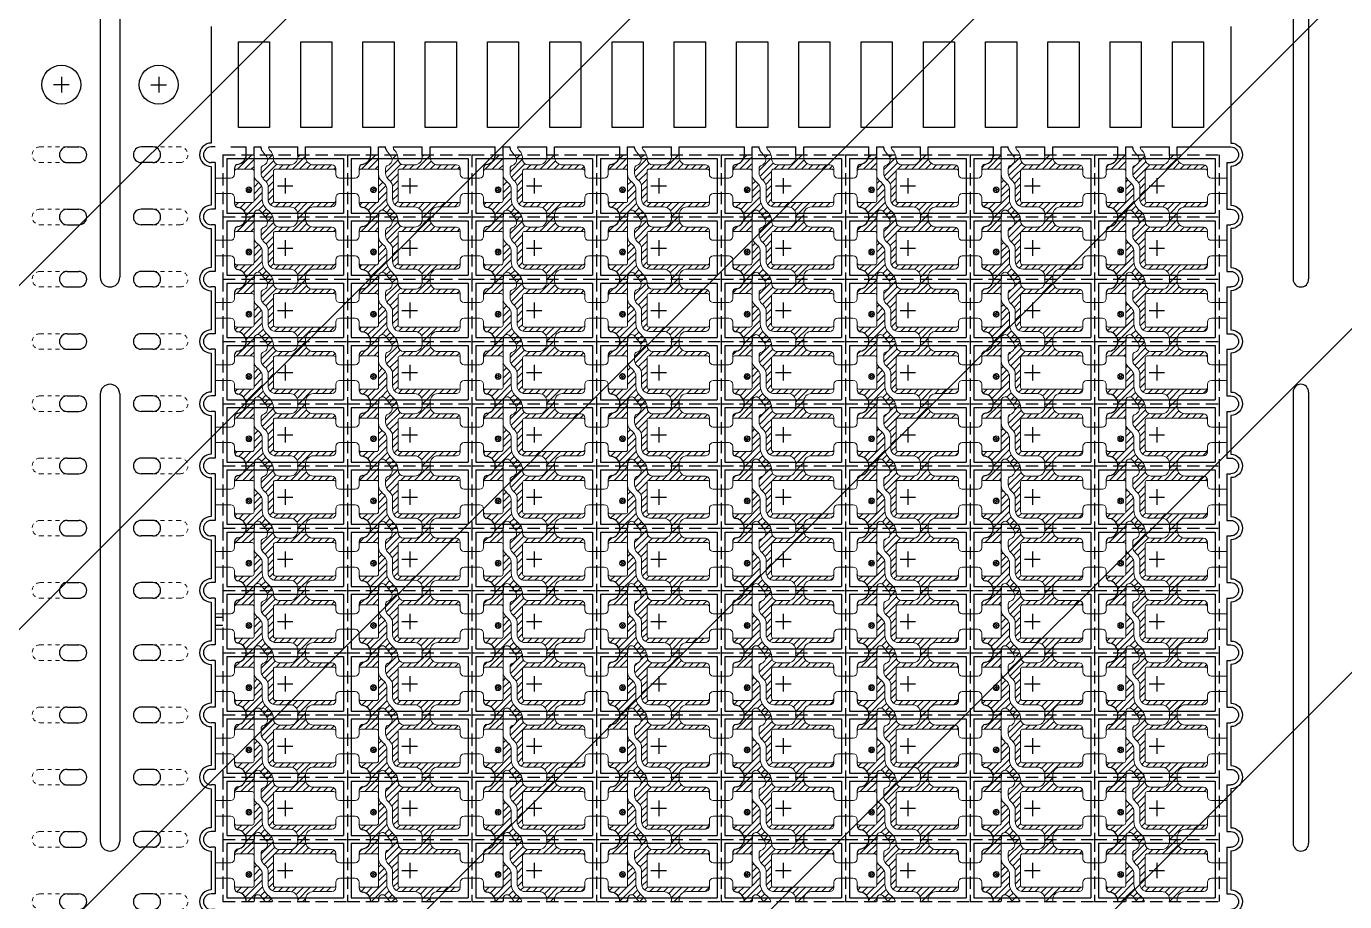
# Model space of a CAD drawing. Header units: millimetres. Extents: x -1672 to -743, y 1116 to 1403.
# Drawn here: x -1048.12 to -1014.25, y 1297.58 to 1320.08 of the extents above; entities that cross this region are included whole.
import ezdxf

# ---------------------------------------------------------------- set-up
doc = ezdxf.new("R2010")
doc.units = ezdxf.units.MM
doc.header["$MEASUREMENT"] = 0
doc.linetypes.add('HIDDEN', pattern=[9.525, 6.35, -3.175])
for name, color, linetype in [('\\M+2A4C1\\M+2B3CE\\M+2B944', 144, 'HIDDEN'), ('bottom side half etching', 6, 'Continuous'), ('c2', 2, 'Continuous'), ('Hatch', 1, 'HIDDEN')]:
    doc.layers.add(name, color=color, linetype=linetype)
for name, color, linetype, lineweight in [('Dimension', 3, 'Continuous', 5), ('LF', 4, 'Continuous', 25), ('Visble1', 6, 'Continuous', 20)]:
    doc.layers.add(name, color=color, linetype=linetype, lineweight=lineweight)

# ---------------------------------------------------------------- blocks, each defined once
blk = doc.blocks.new('*U37')
at = {"layer": 'LF'}
for p, q in [((-1.4, 0.1), (-1, 0.1)), ((-1, -0.1), (-1, 0.1)), ((-0.8, 0.1), (-0.62, 0.1)), ((-0.8, -0.1), (-0.8, 0.1)), ((-0.62, 0.072), (-0.62, 0.1)), ((-0.42, 0.1), (0.325, 0.1)), ((-0.42, 0.086), (-0.42, 0.1)), ((0.325, -0.1), (0.325, 0.1)), ((0.525, 0.1), (1.4, 0.1)), ((0.525, -0.1), (0.525, 0.1))]:
    blk.add_line(p, q, dxfattribs=at)
at = {"layer": 'LF', "lineweight": 9}
blk.add_line((-0.599, 0.01), (-0.512, -0.1), dxfattribs=at)
at = {"layer": 'LF'}
blk.add_arc((-0.52, 0.072), 0.1, 180, 218.1026, dxfattribs=at)
at = {"layer": 'LF', "lineweight": 9}
for centre, radius, start, end in [((-0.32, 0.086), 0.1, 180, 225.5543), ((-0.6, -0.199), 0.3, 19.2982, 45.5543)]:
    blk.add_arc(centre, radius, start, end, dxfattribs=at)
blk = doc.blocks.new('*U38')
at = {"layer": 'Dimension', "color": 0, "linetype": 'ByBlock', "lineweight": -2}
for p in [(0, 0), (3.2, 0), (6.4, 0), (9.6, 0), (12.8, 0), (16, 0), (19.2, 0), (22.4, 0)]:
    blk.add_blockref('*U37', p, dxfattribs=at)
blk = doc.blocks.new('*U39')
at = {"layer": 'LF'}
blk.add_line((-0.2, 0), (0.2, 0), dxfattribs=at)
blk = doc.blocks.new('*U43')
at = {"layer": 'LF'}
blk.add_lwpolyline([(-0.4, 1.1), (0.4, 1.1), (0.4, -1.1), (-0.4, -1.1)], close=True, dxfattribs=at)
blk = doc.blocks.new('*U23')
at = {"layer": 'bottom side half etching'}
blk.add_arc((0.15, 0), 0.3, 90, 270, dxfattribs=at)
at = {"layer": 'LF'}
for p, q in [((0.25, 0.2), (0.15, 0.2)), ((0.25, -0.2), (0.15, -0.2))]:
    blk.add_line(p, q, dxfattribs=at)
blk.add_arc((0.15, 0), 0.2, 90, 270, dxfattribs=at)
blk = doc.blocks.new('*U26')
at = {"layer": 'bottom side half etching'}
blk.add_arc((0.15, 0), 0.3, 90, 270, dxfattribs=at)
at = {"layer": 'LF'}
for p, q in [((0.25, 0.2), (0.15, 0.2)), ((0.25, -0.2), (0.15, -0.2))]:
    blk.add_line(p, q, dxfattribs=at)
blk.add_arc((0.15, 0), 0.2, 90, 270, dxfattribs=at)
blk = doc.blocks.new('without tunnel')
at = {"layer": 'Dimension'}
h = blk.add_hatch(dxfattribs=at)
h.set_pattern_fill('AR-HBONE', color=256, scale=0.2, style=0)
h.set_pattern_definition([(45, (-4678.2712, -3546.139), (9e-17, 1.13137085), [2.4, -0.8]), (135, (-4677.70555, -3545.5733), (9e-17, 1.13137085), [2.4, -0.8])])
h.paths.add_polyline_path([(-20.1, -2, 1), (-17.1, -2, 1)])
at = {"layer": 'Hatch'}
h = blk.add_hatch(dxfattribs=at)
h.set_pattern_fill('ANSI31', color=256, scale=20)
h.set_pattern_definition([(45, (2985.13, -1225.2742), (-1.767767, 1.767767), [])])
h.paths.add_polyline_path([(-16, 14), (-20.42, 14, -0.259589), (-24.29, 11.05, 0.372825), (-26, 9.07), (-26, 7.6, -0.414214), (-25, 8.6), (-17, 8.6, -0.414214), (-16, 7.6)])
h.paths.add_polyline_path([(-16, 16), (-20, 16, -0.103244), (-20.42, 14), (-16, 14)])
h.paths.add_polyline_path([(-9.75, -11.75, -0.198912), (-11.8, -6.8), (-11.8, -1.13, 0.172187), (-13.57, 1.7), (-14.83, 2.96, -0.198912), (-16, 5.78), (-16, -7.6, -0.414214), (-17, -8.6), (-25, -8.6, -0.414214), (-26, -7.6), (-26, -9.07, 0.372825), (-24.29, -11.05, -0.259589), (-20.42, -14), (-15.95, -14, -0.630407), (-12.43, -13.22), (-11.81, -14), (-7.51, -14, 0.014872), (-7.76, -13.74)])
h.paths.add_polyline_path([(-16, -14.45, -0.056727), (-15.95, -14), (-20.42, -14, -0.103244), (-20, -16), (-16, -16)])
h.paths.add_polyline_path([(-7.51, -14), (-11.81, -14), (-10.24, -16), (-6.34, -16, 0.097582)])
h.paths.add_polyline_path([(-5, 8.6), (25, 8.6, -0.414214), (26, 7.6), (26, 8.8, 0.414214), (24, 10.8), (14.5, 10.8, -0.356394), (10.58, 14), (6.42, 14, -0.356394), (2.5, 10.8), (-3, 10.8, -0.414214), (-6, 13.8), (-6, 14), (-9.08, 14, -0.393336), (-11.23, 10.52, 0.337319), (-12.4, 8.98), (-12.4, 6.43, 0.198912), (-11.23, 3.6), (-10.57, 2.94, -0.172187), (-8.8, 0.11), (-8.8, -6.8, 0.414214), (-4.8, -10.8), (2.5, -10.8, -0.356394), (6.42, -14), (10.58, -14, -0.356394), (14.5, -10.8), (24, -10.8, 0.414214), (26, -8.8), (26, -7.6, -0.414214), (25, -8.6), (-5, -8.6, -0.414214), (-6, -7.6), (-6, 7.6, -0.414214)])
h.paths.add_polyline_path([(-6.34, 16), (-10.24, 16), (-9.66, 15.26, -0.117374), (-9.08, 14), (-6, 14, 0.085121)])
h.paths.add_polyline_path([(10.5, 16), (6.5, 16), (6.5, 14.8, -0.050382), (6.42, 14), (10.58, 14, -0.050382), (10.5, 14.8)])
h.paths.add_polyline_path([(10.5, -14.8, -0.050382), (10.58, -14), (6.42, -14, -0.050382), (6.5, -14.8), (6.5, -16), (10.5, -16)])
at = {"layer": '\\M+2A4C1\\M+2B3CE\\M+2B944'}
for p, q in [((-32, 16), (-32, -16)), ((-32, 16), (32, 16)), ((32, 16), (32, -16)), ((-32, -16), (32, -16))]:
    blk.add_line(p, q, dxfattribs=at)
at = {"layer": 'bottom side half etching', "lineweight": 9}
blk.add_line((-26, 7.6), (-26, 6), dxfattribs=at)
for points in [[(-26, -7.6), (-26, -7.6, 0.414214), (-25, -8.6), (-17, -8.6, 0.414214), (-16, -7.6), (-16, 7.6, 0.414214), (-17, 8.6), (-25, 8.6, 0.414214), (-26, 7.6), (-26, 6)], [(26, 7.6), (26, 7.6, 0.414214), (25, 8.6), (-5, 8.6, 0.414214), (-6, 7.6), (-6, -7.6, 0.414214), (-5, -8.6), (25, -8.6, 0.414214), (26, -7.6), (26, -7.6)]]:
    blk.add_lwpolyline(points, format="xyb", dxfattribs=at)
for centre, start, end in [((-28, 6), 270, 0), ((28, 6), 180, 270), ((-28, -6), 0, 90), ((28, -6), 90, 180)]:
    blk.add_arc(centre, 2, start, end, dxfattribs=at)
at = {"layer": 'c2'}
for p, q in [((-30, 14), (-30, -14)), ((-30, 14), (30, 14)), ((30, 14), (30, -14)), ((-4, 0), (4, 0)), ((0, 4), (0, -4)), ((-30, -14), (30, -14))]:
    blk.add_line(p, q, dxfattribs=at)
at = {"layer": 'LF', "lineweight": 9}
for p, q in [((-16, 16), (-16, 5.78)), ((-10.24, 16), (-9.66, 15.26)), ((-6, 13.8), (-6, 14.02)), ((6.5, 16), (6.5, 14.8)), ((10.5, 16), (10.5, 14.8)), ((-26, 7.54), (-26, 9.07)), ((-12.4, 8.98), (-12.4, 6.43)), ((2.5, 10.8), (-3, 10.8)), ((14.5, 10.8), (24, 10.8)), ((26, 8.8), (26, 7.6)), ((-14.83, 2.96), (-13.57, 1.7)), ((-14.83, 2.96), (-13.57, 1.7)), ((-11.23, 3.6), (-10.57, 2.94)), ((-11.23, 3.6), (-10.57, 2.94)), ((-8.8, 0.11), (-8.8, -6.8)), ((-11.8, -1.13), (-11.8, -6.8)), ((-26, -9.07), (-26, -7.54)), ((-12.43, -13.22), (-10.24, -16)), ((-9.75, -11.75), (-7.76, -13.74)), ((-4.8, -10.8), (2.5, -10.8)), ((24, -10.8), (14.5, -10.8)), ((26, -7.6), (26, -8.8)), ((6.5, -14.8), (6.5, -16)), ((10.5, -14.8), (10.5, -16))]:
    blk.add_line(p, q, dxfattribs=at)
at = {"layer": 'LF', "ltscale": 0.1}
blk.add_line((-16, -14.45), (-16, -16), dxfattribs=at)
at = {"layer": 'LF', "lineweight": 9}
blk.add_circle((-18.6, -2), 1.5, dxfattribs=at)
at = {"layer": 'LF', "ltscale": 0.1}
for centre, radius, start, end in [((-25, 16), 5, 278.21321, 0), ((-24, 9.07), 2, 98.21321, 180), ((-24, -9.07), 2, 180, 261.78679), ((-25, -16), 5, 0, 81.78679)]:
    blk.add_arc(centre, radius, start, end, dxfattribs=at)
at = {"layer": 'LF', "lineweight": 9}
for centre, radius, start, end in [((-12.02, 13.41), 3, 285.4391, 38.10257), ((-12, 14.02), 6, 0, 19.29823), ((-3, 13.8), 3, 180, 270), ((2.5, 14.8), 4, 270, 0), ((14.5, 14.8), 4, 180, 270), ((-10.8, 8.98), 1.6, 105.14573, 180), ((24, 8.8), 2, 0, 90), ((-12, 5.78), 4, 180, 225), ((-16.67, -2.21), 4.99, 12.52119, 51.60039), ((-8.4, 6.43), 4, 180, 225), ((-8.4, 6.43), 4, 180, 225), ((-13.67, -0.97), 4.99, 12.52119, 51.60039), ((-14, -14.45), 2, 38.10257, 180), ((-4.8, -6.8), 7, 180, 225), ((-4.8, -6.8), 4, 180, 270), ((2.5, -14.8), 4, 360, 90), ((14.5, -14.8), 4, 90, 180), ((24, -8.8), 2, 270, 360), ((-12, -17.98), 6, 19.29823, 45)]:
    blk.add_arc(centre, radius, start, end, dxfattribs=at)
at = {"layer": 'Visble1'}
for p, q in [((26, 6), (26, 7.6)), ((-28, 4), (-32, 4)), ((28, 4), (32, 4)), ((-28, -4), (-32, -4)), ((-26, -6), (-26, -7.6)), ((26, -6), (26, -7.6)), ((28, -4), (32, -4))]:
    blk.add_line(p, q, dxfattribs=at)
blk = doc.blocks.new('Edge')
at = {"layer": 'LF'}
for p, q in [((0, 0.6), (0, 0)), ((0, 0), (0, -0.6))]:
    blk.add_line(p, q, dxfattribs=at)
at = {"layer": 'Visble1'}
for p, q in [((0.2, 0.2), (0, 0.2)), ((0.2, -0.2), (0, -0.2))]:
    blk.add_line(p, q, dxfattribs=at)

msp = doc.modelspace()

# ---------------------------------------------------------------- hatches: boundary and pattern name
at = {"layer": 'Hatch', "lineweight": -2}
h = msp.add_hatch(dxfattribs=at)
h.set_pattern_fill('ANSI31', color=256, scale=50)
h.set_pattern_definition([(45, (-1418.952, 1800.1436), (-4.41942, 4.41942), [])])
h.paths.add_polyline_path([(-1107.422, 1353.5807), (-1107.422, 1283.5807), (-985.0219, 1283.5807), (-985.0219, 1353.5807)])

# ---------------------------------------------------------------- linework, layer by layer
at = {"layer": 'bottom side half etching'}
for p, q in [((-1043.3719, 1320.0807), (-1043.3719, 1317.0807)), ((-1017.1719, 1320.0807), (-1017.1719, 1317.0807)), ((-1043.3719, 1316.4807), (-1043.3719, 1315.4807)), ((-1017.1719, 1316.4807), (-1017.1719, 1315.4807)), ((-1043.3719, 1314.8807), (-1043.3719, 1313.8807)), ((-1017.1719, 1314.8807), (-1017.1719, 1313.8807)), ((-1043.3719, 1313.2807), (-1043.3719, 1312.2807)), ((-1017.1719, 1313.2807), (-1017.1719, 1312.2807)), ((-1043.3719, 1311.6807), (-1043.3719, 1310.6807)), ((-1017.1719, 1311.6807), (-1017.1719, 1310.6807)), ((-1043.3719, 1310.0807), (-1043.3719, 1309.0807)), ((-1017.1719, 1310.0807), (-1017.1719, 1309.0807)), ((-1043.3719, 1308.4807), (-1043.3719, 1307.4807)), ((-1017.1719, 1308.4807), (-1017.1719, 1307.4807)), ((-1043.3719, 1306.8807), (-1043.3719, 1305.8807)), ((-1017.1719, 1306.8807), (-1017.1719, 1305.8807)), ((-1043.3719, 1305.2807), (-1043.3719, 1304.2807)), ((-1017.1719, 1305.2807), (-1017.1719, 1304.2807)), ((-1043.3719, 1303.6807), (-1043.3719, 1302.6807)), ((-1017.1719, 1303.6807), (-1017.1719, 1302.6807)), ((-1043.3719, 1302.0807), (-1043.3719, 1301.0807)), ((-1017.1719, 1302.0807), (-1017.1719, 1301.0807)), ((-1043.3719, 1300.4807), (-1043.3719, 1299.4807)), ((-1017.1719, 1300.4807), (-1017.1719, 1299.4807)), ((-1043.3719, 1298.8807), (-1043.3719, 1297.8807)), ((-1017.1719, 1298.8807), (-1017.1719, 1297.8807))]:
    msp.add_line(p, q, dxfattribs=at)
at = {"layer": 'c2'}
for p, q in [((-1047.2219, 1318.7807), (-1047.2219, 1318.3807)), ((-1044.7219, 1318.7807), (-1044.7219, 1318.3807)), ((-1047.0219, 1318.5807), (-1047.4219, 1318.5807)), ((-1047.0219, 1318.5807), (-1047.4219, 1318.5807)), ((-1047.0219, 1318.5807), (-1047.4219, 1318.5807)), ((-1047.0219, 1318.5807), (-1047.4219, 1318.5807)), ((-1044.9219, 1318.5807), (-1044.5219, 1318.5807)), ((-1044.9219, 1318.5807), (-1044.5219, 1318.5807)), ((-1044.9219, 1318.5807), (-1044.5219, 1318.5807)), ((-1044.9219, 1318.5807), (-1044.5219, 1318.5807))]:
    msp.add_line(p, q, dxfattribs=at)
at = {"layer": 'LF'}
for p, q in [((-1046.2219, 1323.5307), (-1046.2219, 1313.6307)), ((-1045.7219, 1323.5307), (-1045.7219, 1313.6307)), ((-1015.5719, 1323.5807), (-1015.5719, 1313.5807)), ((-1015.1719, 1323.5807), (-1015.1719, 1313.5807)), ((-1047.0719, 1316.9807), (-1046.7719, 1316.9807)), ((-1044.8719, 1316.9807), (-1045.1719, 1316.9807)), ((-1047.0719, 1316.5807), (-1046.7719, 1316.5807)), ((-1044.8719, 1316.5807), (-1045.1719, 1316.5807)), ((-1047.0719, 1315.3807), (-1046.7719, 1315.3807)), ((-1044.8719, 1315.3807), (-1045.1719, 1315.3807)), ((-1047.0719, 1314.9807), (-1046.7719, 1314.9807)), ((-1044.8719, 1314.9807), (-1045.1719, 1314.9807)), ((-1047.0719, 1313.7807), (-1046.7719, 1313.7807)), ((-1044.8719, 1313.7807), (-1045.1719, 1313.7807)), ((-1047.0719, 1313.3807), (-1046.7719, 1313.3807)), ((-1044.8719, 1313.3807), (-1045.1719, 1313.3807)), ((-1047.0719, 1312.1807), (-1046.7719, 1312.1807)), ((-1044.8719, 1312.1807), (-1045.1719, 1312.1807)), ((-1047.0719, 1311.7807), (-1046.7719, 1311.7807)), ((-1044.8719, 1311.7807), (-1045.1719, 1311.7807)), ((-1046.2219, 1310.6307), (-1046.2219, 1299.1307)), ((-1045.7219, 1310.6307), (-1045.7219, 1299.1307)), ((-1015.5719, 1310.6807), (-1015.5719, 1299.0807)), ((-1015.1719, 1310.6807), (-1015.1719, 1299.0807)), ((-1047.0719, 1310.5807), (-1046.7719, 1310.5807)), ((-1044.8719, 1310.5807), (-1045.1719, 1310.5807)), ((-1047.0719, 1310.1807), (-1046.7719, 1310.1807)), ((-1044.8719, 1310.1807), (-1045.1719, 1310.1807)), ((-1047.0719, 1308.9807), (-1046.7719, 1308.9807)), ((-1044.8719, 1308.9807), (-1045.1719, 1308.9807)), ((-1047.0719, 1308.5807), (-1046.7719, 1308.5807)), ((-1044.8719, 1308.5807), (-1045.1719, 1308.5807)), ((-1047.0719, 1307.3807), (-1046.7719, 1307.3807)), ((-1044.8719, 1307.3807), (-1045.1719, 1307.3807)), ((-1047.0719, 1306.9807), (-1046.7719, 1306.9807)), ((-1044.8719, 1306.9807), (-1045.1719, 1306.9807)), ((-1047.0719, 1305.7807), (-1046.7719, 1305.7807)), ((-1044.8719, 1305.7807), (-1045.1719, 1305.7807)), ((-1047.0719, 1305.3807), (-1046.7719, 1305.3807)), ((-1044.8719, 1305.3807), (-1045.1719, 1305.3807)), ((-1043.2719, 1305.3807), (-1043.2719, 1304.8807)), ((-1043.0719, 1304.8807), (-1043.2719, 1304.8807)), ((-1043.2719, 1304.6807), (-1043.2719, 1304.1807)), ((-1043.0719, 1304.6807), (-1043.2719, 1304.6807)), ((-1047.0719, 1304.1807), (-1046.7719, 1304.1807)), ((-1044.8719, 1304.1807), (-1045.1719, 1304.1807)), ((-1047.0719, 1303.7807), (-1046.7719, 1303.7807)), ((-1044.8719, 1303.7807), (-1045.1719, 1303.7807)), ((-1047.0719, 1302.5807), (-1046.7719, 1302.5807)), ((-1044.8719, 1302.5807), (-1045.1719, 1302.5807)), ((-1047.0719, 1302.1807), (-1046.7719, 1302.1807)), ((-1044.8719, 1302.1807), (-1045.1719, 1302.1807)), ((-1047.0719, 1300.9807), (-1046.7719, 1300.9807)), ((-1044.8719, 1300.9807), (-1045.1719, 1300.9807)), ((-1047.0719, 1300.5807), (-1046.7719, 1300.5807)), ((-1044.8719, 1300.5807), (-1045.1719, 1300.5807)), ((-1047.0719, 1299.3807), (-1046.7719, 1299.3807)), ((-1044.8719, 1299.3807), (-1045.1719, 1299.3807)), ((-1047.0719, 1298.9807), (-1046.7719, 1298.9807)), ((-1044.8719, 1298.9807), (-1045.1719, 1298.9807)), ((-1047.0719, 1297.7807), (-1046.7719, 1297.7807)), ((-1044.8719, 1297.7807), (-1045.1719, 1297.7807))]:
    msp.add_line(p, q, dxfattribs=at)
for centre in [(-1047.2219, 1318.5807), (-1044.7219, 1318.5807)]:
    msp.add_circle(centre, 0.5, dxfattribs=at)
for centre, radius, start, end in [((-1047.0719, 1316.7807), 0.2, 90, 270), ((-1046.7719, 1316.7807), 0.2, 270, 90), ((-1045.1719, 1316.7807), 0.2, 90, 270), ((-1044.8719, 1316.7807), 0.2, 270, 90), ((-1047.0719, 1315.1807), 0.2, 90, 270), ((-1046.7719, 1315.1807), 0.2, 270, 90), ((-1045.1719, 1315.1807), 0.2, 90, 270), ((-1044.8719, 1315.1807), 0.2, 270, 90), ((-1047.0719, 1313.5807), 0.2, 90, 270), ((-1046.7719, 1313.5807), 0.2, 270, 90), ((-1045.1719, 1313.5807), 0.2, 90, 270), ((-1044.8719, 1313.5807), 0.2, 270, 90), ((-1045.9719, 1313.6307), 0.25, 180, 270), ((-1045.9719, 1313.6307), 0.25, 270, 0), ((-1015.3719, 1313.5807), 0.2, 180, 270), ((-1015.3719, 1313.5807), 0.2, 270, 0), ((-1047.0719, 1311.9807), 0.2, 90, 270), ((-1046.7719, 1311.9807), 0.2, 270, 90), ((-1045.1719, 1311.9807), 0.2, 90, 270), ((-1044.8719, 1311.9807), 0.2, 270, 90), ((-1045.9719, 1310.6307), 0.25, 90, 180), ((-1045.9719, 1310.6307), 0.25, 0, 90), ((-1015.3719, 1310.6807), 0.2, 90, 180), ((-1015.3719, 1310.6807), 0.2, 0, 90), ((-1047.0719, 1310.3807), 0.2, 90, 270), ((-1046.7719, 1310.3807), 0.2, 270, 90), ((-1045.1719, 1310.3807), 0.2, 90, 270), ((-1044.8719, 1310.3807), 0.2, 270, 90), ((-1047.0719, 1308.7807), 0.2, 90, 270), ((-1046.7719, 1308.7807), 0.2, 270, 90), ((-1045.1719, 1308.7807), 0.2, 90, 270), ((-1044.8719, 1308.7807), 0.2, 270, 90), ((-1047.0719, 1307.1807), 0.2, 90, 270), ((-1046.7719, 1307.1807), 0.2, 270, 90), ((-1045.1719, 1307.1807), 0.2, 90, 270), ((-1044.8719, 1307.1807), 0.2, 270, 90), ((-1047.0719, 1305.5807), 0.2, 90, 270), ((-1046.7719, 1305.5807), 0.2, 270, 90), ((-1045.1719, 1305.5807), 0.2, 90, 270), ((-1044.8719, 1305.5807), 0.2, 270, 90), ((-1047.0719, 1303.9807), 0.2, 90, 270), ((-1046.7719, 1303.9807), 0.2, 270, 90), ((-1045.1719, 1303.9807), 0.2, 90, 270), ((-1044.8719, 1303.9807), 0.2, 270, 90), ((-1047.0719, 1302.3807), 0.2, 90, 270), ((-1046.7719, 1302.3807), 0.2, 270, 90), ((-1045.1719, 1302.3807), 0.2, 90, 270), ((-1044.8719, 1302.3807), 0.2, 270, 90), ((-1047.0719, 1300.7807), 0.2, 90, 270), ((-1046.7719, 1300.7807), 0.2, 270, 90), ((-1045.1719, 1300.7807), 0.2, 90, 270), ((-1044.8719, 1300.7807), 0.2, 270, 90), ((-1047.0719, 1299.1807), 0.2, 90, 270), ((-1046.7719, 1299.1807), 0.2, 270, 90), ((-1045.9719, 1299.1307), 0.25, 180, 270), ((-1045.9719, 1299.1307), 0.25, 270, 0), ((-1045.1719, 1299.1807), 0.2, 90, 270), ((-1044.8719, 1299.1807), 0.2, 270, 90), ((-1015.3719, 1299.0807), 0.2, 180, 270), ((-1015.3719, 1299.0807), 0.2, 270, 0), ((-1047.0719, 1297.5807), 0.2, 90, 270), ((-1046.7719, 1297.5807), 0.2, 270, 90), ((-1045.1719, 1297.5807), 0.2, 90, 270), ((-1044.8719, 1297.5807), 0.2, 270, 90)]:
    msp.add_arc(centre, radius, start, end, dxfattribs=at)
at = {"layer": 'Visble1', "linetype": 'HIDDEN', "ltscale": 0.01}
for p, q in [((-1047.7719, 1316.9807), (-1047.0719, 1316.9807)), ((-1044.1719, 1316.9807), (-1044.8719, 1316.9807)), ((-1047.7719, 1316.5807), (-1047.0719, 1316.5807)), ((-1044.1719, 1316.5807), (-1044.8719, 1316.5807)), ((-1047.7719, 1315.3807), (-1047.0719, 1315.3807)), ((-1044.1719, 1315.3807), (-1044.8719, 1315.3807)), ((-1047.7719, 1314.9807), (-1047.0719, 1314.9807)), ((-1044.1719, 1314.9807), (-1044.8719, 1314.9807)), ((-1047.7719, 1313.7807), (-1047.0719, 1313.7807)), ((-1044.1719, 1313.7807), (-1044.8719, 1313.7807)), ((-1047.7719, 1313.3807), (-1047.0719, 1313.3807)), ((-1044.1719, 1313.3807), (-1044.8719, 1313.3807)), ((-1047.7719, 1312.1807), (-1047.0719, 1312.1807)), ((-1044.1719, 1312.1807), (-1044.8719, 1312.1807)), ((-1047.7719, 1311.7807), (-1047.0719, 1311.7807)), ((-1044.1719, 1311.7807), (-1044.8719, 1311.7807)), ((-1047.7719, 1310.5807), (-1047.0719, 1310.5807)), ((-1044.1719, 1310.5807), (-1044.8719, 1310.5807)), ((-1047.7719, 1310.1807), (-1047.0719, 1310.1807)), ((-1044.1719, 1310.1807), (-1044.8719, 1310.1807)), ((-1047.7719, 1308.9807), (-1047.0719, 1308.9807)), ((-1044.1719, 1308.9807), (-1044.8719, 1308.9807)), ((-1047.7719, 1308.5807), (-1047.0719, 1308.5807)), ((-1044.1719, 1308.5807), (-1044.8719, 1308.5807)), ((-1047.7719, 1307.3807), (-1047.0719, 1307.3807)), ((-1044.1719, 1307.3807), (-1044.8719, 1307.3807)), ((-1047.7719, 1306.9807), (-1047.0719, 1306.9807)), ((-1044.1719, 1306.9807), (-1044.8719, 1306.9807)), ((-1047.7719, 1305.7807), (-1047.0719, 1305.7807)), ((-1044.1719, 1305.7807), (-1044.8719, 1305.7807)), ((-1047.7719, 1305.3807), (-1047.0719, 1305.3807)), ((-1044.1719, 1305.3807), (-1044.8719, 1305.3807)), ((-1047.7719, 1304.1807), (-1047.0719, 1304.1807)), ((-1044.1719, 1304.1807), (-1044.8719, 1304.1807)), ((-1047.7719, 1303.7807), (-1047.0719, 1303.7807)), ((-1044.1719, 1303.7807), (-1044.8719, 1303.7807)), ((-1047.7719, 1302.5807), (-1047.0719, 1302.5807)), ((-1044.1719, 1302.5807), (-1044.8719, 1302.5807)), ((-1047.7719, 1302.1807), (-1047.0719, 1302.1807)), ((-1044.1719, 1302.1807), (-1044.8719, 1302.1807)), ((-1047.7719, 1300.9807), (-1047.0719, 1300.9807)), ((-1044.1719, 1300.9807), (-1044.8719, 1300.9807)), ((-1047.7719, 1300.5807), (-1047.0719, 1300.5807)), ((-1044.1719, 1300.5807), (-1044.8719, 1300.5807)), ((-1047.7719, 1299.3807), (-1047.0719, 1299.3807)), ((-1044.1719, 1299.3807), (-1044.8719, 1299.3807)), ((-1047.7719, 1298.9807), (-1047.0719, 1298.9807)), ((-1044.1719, 1298.9807), (-1044.8719, 1298.9807)), ((-1047.7719, 1297.7807), (-1047.0719, 1297.7807)), ((-1044.1719, 1297.7807), (-1044.8719, 1297.7807))]:
    msp.add_line(p, q, dxfattribs=at)
for centre, start, end in [((-1047.7719, 1316.7807), 90, 270), ((-1044.1719, 1316.7807), 270, 90), ((-1047.7719, 1315.1807), 90, 270), ((-1044.1719, 1315.1807), 270, 90), ((-1047.7719, 1313.5807), 90, 270), ((-1044.1719, 1313.5807), 270, 90), ((-1047.7719, 1311.9807), 90, 270), ((-1044.1719, 1311.9807), 270, 90), ((-1047.7719, 1310.3807), 90, 270), ((-1044.1719, 1310.3807), 270, 90), ((-1047.7719, 1308.7807), 90, 270), ((-1044.1719, 1308.7807), 270, 90), ((-1047.7719, 1307.1807), 90, 270), ((-1044.1719, 1307.1807), 270, 90), ((-1047.7719, 1305.5807), 90, 270), ((-1044.1719, 1305.5807), 270, 90), ((-1047.7719, 1303.9807), 90, 270), ((-1044.1719, 1303.9807), 270, 90), ((-1047.7719, 1302.3807), 90, 270), ((-1044.1719, 1302.3807), 270, 90), ((-1047.7719, 1300.7807), 90, 270), ((-1044.1719, 1300.7807), 270, 90), ((-1047.7719, 1299.1807), 90, 270), ((-1044.1719, 1299.1807), 270, 90), ((-1047.7719, 1297.5807), 90, 270), ((-1044.1719, 1297.5807), 270, 90)]:
    msp.add_arc(centre, 0.2, start, end, dxfattribs=at)

# ---------------------------------------------------------------- block references
at = {"layer": 'bottom side half etching', "color": 0, "linetype": 'ByBlock', "lineweight": -2}
for p in [(-1043.5219, 1316.7807), (-1043.5219, 1315.1807), (-1043.5219, 1313.5807), (-1043.5219, 1311.9807), (-1043.5219, 1310.3807), (-1043.5219, 1308.7807), (-1043.5219, 1307.1807), (-1043.5219, 1305.5807), (-1043.5219, 1303.9807), (-1043.5219, 1302.3807), (-1043.5219, 1300.7807), (-1043.5219, 1299.1807), (-1043.5219, 1297.5807)]:
    msp.add_blockref('*U23', p, dxfattribs=at)
at = {"layer": 'bottom side half etching', "color": 0, "linetype": 'ByBlock', "lineweight": -2, "extrusion": (0, 0, -1), "zscale": -1}
for p in [(1017.0219, 1316.7807), (1017.0219, 1315.1807), (1017.0219, 1313.5807), (1017.0219, 1311.9807), (1017.0219, 1310.3807), (1017.0219, 1308.7807), (1017.0219, 1307.1807), (1017.0219, 1305.5807), (1017.0219, 1303.9807), (1017.0219, 1302.3807), (1017.0219, 1300.7807), (1017.0219, 1299.1807), (1017.0219, 1297.5807)]:
    msp.add_blockref('*U26', p, dxfattribs=at)
at = {"layer": 'Dimension', "xscale": 0.05, "yscale": 0.05, "zscale": 0.05}
for p in [(-1041.4719, 1315.9807), (-1038.2719, 1315.9807), (-1035.0719, 1315.9807), (-1031.8719, 1315.9807), (-1028.6719, 1315.9807), (-1025.4719, 1315.9807), (-1022.2719, 1315.9807), (-1019.0719, 1315.9807), (-1041.4719, 1314.3807), (-1038.2719, 1314.3807), (-1035.0719, 1314.3807), (-1031.8719, 1314.3807), (-1028.6719, 1314.3807), (-1025.4719, 1314.3807), (-1022.2719, 1314.3807), (-1019.0719, 1314.3807), (-1041.4719, 1312.7807), (-1038.2719, 1312.7807), (-1035.0719, 1312.7807), (-1031.8719, 1312.7807), (-1028.6719, 1312.7807), (-1025.4719, 1312.7807), (-1022.2719, 1312.7807), (-1019.0719, 1312.7807), (-1041.4719, 1311.1807), (-1038.2719, 1311.1807), (-1035.0719, 1311.1807), (-1031.8719, 1311.1807), (-1028.6719, 1311.1807), (-1025.4719, 1311.1807), (-1022.2719, 1311.1807), (-1019.0719, 1311.1807), (-1041.4719, 1309.5807), (-1038.2719, 1309.5807), (-1035.0719, 1309.5807), (-1031.8719, 1309.5807), (-1028.6719, 1309.5807), (-1025.4719, 1309.5807), (-1022.2719, 1309.5807), (-1019.0719, 1309.5807), (-1041.4719, 1307.9807), (-1038.2719, 1307.9807), (-1035.0719, 1307.9807), (-1031.8719, 1307.9807), (-1028.6719, 1307.9807), (-1025.4719, 1307.9807), (-1022.2719, 1307.9807), (-1019.0719, 1307.9807), (-1041.4719, 1306.3807), (-1038.2719, 1306.3807), (-1035.0719, 1306.3807), (-1031.8719, 1306.3807), (-1028.6719, 1306.3807), (-1025.4719, 1306.3807), (-1022.2719, 1306.3807), (-1019.0719, 1306.3807), (-1041.4719, 1304.7807), (-1038.2719, 1304.7807), (-1035.0719, 1304.7807), (-1031.8719, 1304.7807), (-1028.6719, 1304.7807), (-1025.4719, 1304.7807), (-1022.2719, 1304.7807), (-1019.0719, 1304.7807), (-1041.4719, 1303.1807), (-1038.2719, 1303.1807), (-1035.0719, 1303.1807), (-1031.8719, 1303.1807), (-1028.6719, 1303.1807), (-1025.4719, 1303.1807), (-1022.2719, 1303.1807), (-1019.0719, 1303.1807), (-1041.4719, 1301.5807), (-1038.2719, 1301.5807), (-1035.0719, 1301.5807), (-1031.8719, 1301.5807), (-1028.6719, 1301.5807), (-1025.4719, 1301.5807), (-1022.2719, 1301.5807), (-1019.0719, 1301.5807), (-1041.4719, 1299.9807), (-1038.2719, 1299.9807), (-1035.0719, 1299.9807), (-1031.8719, 1299.9807), (-1028.6719, 1299.9807), (-1025.4719, 1299.9807), (-1022.2719, 1299.9807), (-1019.0719, 1299.9807), (-1041.4719, 1298.3807), (-1038.2719, 1298.3807), (-1035.0719, 1298.3807), (-1031.8719, 1298.3807), (-1028.6719, 1298.3807), (-1025.4719, 1298.3807), (-1022.2719, 1298.3807), (-1019.0719, 1298.3807)]:
    msp.add_blockref('without tunnel', p, dxfattribs=at)
at = {"layer": 'Dimension'}
msp.add_blockref('*U38', (-1041.4719, 1316.8807), dxfattribs=at)
at = {"layer": 'Hatch'}
for p in [(-1043.2719, 1315.9807), (-1043.2719, 1314.3807), (-1043.2719, 1312.7807), (-1043.2719, 1311.1807), (-1043.2719, 1309.5807), (-1043.2719, 1307.9807), (-1043.2719, 1306.3807), (-1043.2719, 1304.7807), (-1043.2719, 1303.1807), (-1043.2719, 1301.5807), (-1043.2719, 1299.9807), (-1043.2719, 1298.3807)]:
    msp.add_blockref('Edge', p, dxfattribs=at)
at = {"layer": 'Hatch', "xscale": -1}
for p in [(-1017.2719, 1315.9807), (-1017.2719, 1314.3807), (-1017.2719, 1312.7807), (-1017.2719, 1311.1807), (-1017.2719, 1309.5807), (-1017.2719, 1307.9807), (-1017.2719, 1306.3807), (-1017.2719, 1304.7807), (-1017.2719, 1303.1807), (-1017.2719, 1301.5807), (-1017.2719, 1299.9807), (-1017.2719, 1298.3807)]:
    msp.add_blockref('Edge', p, dxfattribs=at)
at = {"layer": 'LF', "color": 0, "linetype": 'ByBlock', "lineweight": -2}
for name, p in [('*U43', (-1042.2719, 1318.5807)), ('*U43', (-1040.6719, 1318.5807)), ('*U43', (-1039.0719, 1318.5807)), ('*U43', (-1037.4719, 1318.5807)), ('*U43', (-1035.8719, 1318.5807)), ('*U43', (-1034.2719, 1318.5807)), ('*U43', (-1032.6719, 1318.5807)), ('*U43', (-1031.0719, 1318.5807)), ('*U43', (-1029.4719, 1318.5807)), ('*U43', (-1027.8719, 1318.5807)), ('*U43', (-1026.2719, 1318.5807)), ('*U43', (-1024.6719, 1318.5807)), ('*U43', (-1023.0719, 1318.5807)), ('*U43', (-1021.4719, 1318.5807)), ('*U43', (-1019.8719, 1318.5807)), ('*U43', (-1018.2719, 1318.5807)), ('*U39', (-1039.8719, 1316.9807)), ('*U39', (-1036.6719, 1316.9807)), ('*U39', (-1033.4719, 1316.9807)), ('*U39', (-1030.2719, 1316.9807)), ('*U39', (-1027.0719, 1316.9807)), ('*U39', (-1023.8719, 1316.9807)), ('*U39', (-1020.6719, 1316.9807)), ('*U39', (-1017.4719, 1316.9807))]:
    msp.add_blockref(name, p, dxfattribs=at)

doc.saveas('drawing.dxf')
